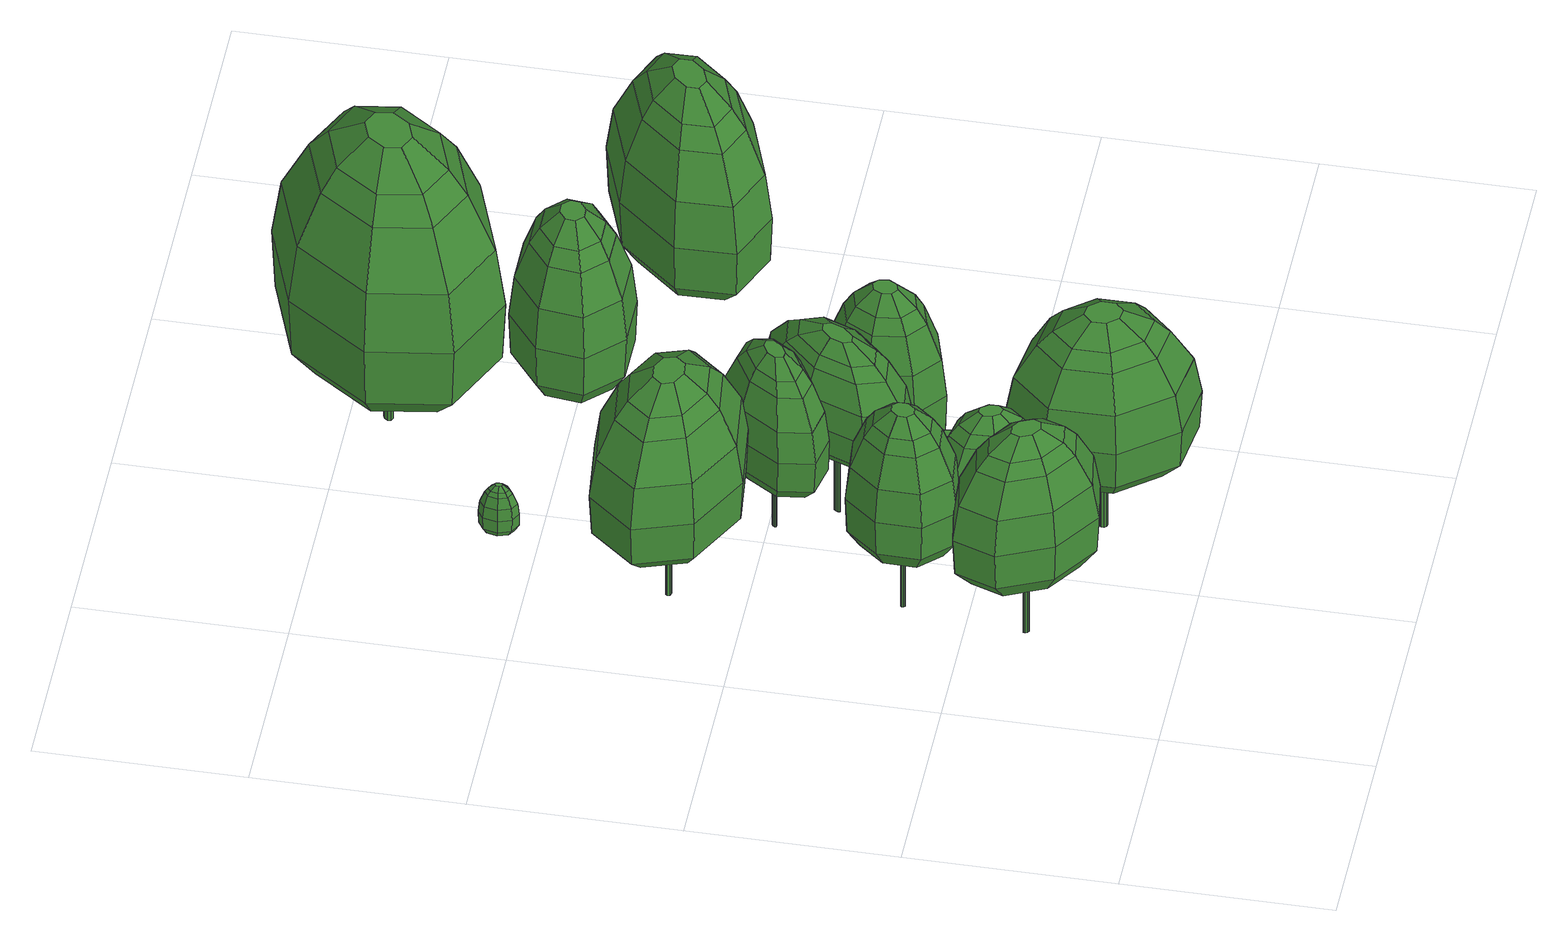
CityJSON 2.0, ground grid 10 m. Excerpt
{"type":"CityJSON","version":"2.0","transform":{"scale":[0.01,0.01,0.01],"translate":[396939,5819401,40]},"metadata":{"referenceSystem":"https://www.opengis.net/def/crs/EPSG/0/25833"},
"CityObjects":{
"tree1":{"type":"SolitaryVegetationObject","attributes":{"h_crown":8.69,"h_trunk":3.57,"X":396945.04,"Y":5819408.2,"Z":41.05,"height":12.26,"crownDiameter":6.5},"geometry":[{"type":"MultiSurface","lod":"2","boundaries":[[[0,1,2,3]],[[4,5,6,7]],[[8,9,10,11]],[[12,13,9,8]],[[14,15,16,17]],[[18,19,20,21]],[[22,23,24,25]],[[21,20,26,27]],[[28,29,18,30]],[[29,31,19,18]],[[3,2,32,5]],[[33,34,35,36]],[[27,26,22,37]],[[38,30,39,40]],[[41,42,1,0]],[[11,10,41,34]],[[43,11,34,33]],[[44,4,7,45]],[[46,47,4,44]],[[48,43,33,49]],[[19,50,48,20]],[[51,52,53,50]],[[54,25,55,15]],[[49,33,36,23]],[[36,35,47,46]],[[25,24,56,55]],[[40,39,57,42]],[[5,32,58,6]],[[13,59,38,9]],[[34,41,0,35]],[[35,0,3,47]],[[55,56,60,61]],[[53,8,11,43]],[[20,48,49,26]],[[47,3,5,4]],[[50,53,43,48]],[[10,40,42,41]],[[39,21,27,57]],[[37,22,25,54]],[[62,54,15,14]],[[56,44,45,60]],[[42,57,63,1]],[[57,27,37,63]],[[45,7,6,58,17,16,61,60],[64,65,66,67,68,69,70,71]],[[26,49,23,22]],[[63,37,54,62]],[[59,28,30,38]],[[1,63,62,2]],[[12,52,51,31,29,28,59,13]],[[9,38,40,10]],[[52,12,8,53]],[[32,14,17,58]],[[15,55,61,16]],[[23,36,46,24]],[[2,62,14,32]],[[31,51,50,19]],[[24,46,44,56]],[[30,18,21,39]],[[72,73,74,75,76,77,78,79]],[[71,72,79,64]],[[70,73,72,71]],[[69,74,73,70]],[[68,75,74,69]],[[67,76,75,68]],[[66,77,76,67]],[[65,78,77,66]],[[64,79,78,65]]]}]},
"tree2":{"type":"SolitaryVegetationObject","attributes":{"h_crown":7.88,"h_trunk":3.95,"X":396945.59,"Y":5819413.98,"Z":41.18,"height":11.83,"crownDiameter":5.28},"geometry":[{"type":"MultiSurface","lod":"2","boundaries":[[[80,81,82,83]],[[84,85,86,87]],[[88,89,90,91]],[[92,93,89,88]],[[94,95,96,97]],[[98,99,100,101]],[[102,103,104,105]],[[101,100,106,107]],[[108,109,98,110]],[[109,111,99,98]],[[83,82,112,85]],[[113,114,115,116]],[[107,106,102,117]],[[118,110,119,120]],[[121,122,81,80]],[[91,90,121,114]],[[123,91,114,113]],[[124,84,87,125]],[[126,127,84,124]],[[128,123,113,129]],[[99,130,128,100]],[[131,132,133,130]],[[134,105,135,95]],[[129,113,116,103]],[[116,115,127,126]],[[105,104,136,135]],[[120,119,137,122]],[[85,112,138,86]],[[93,139,118,89]],[[114,121,80,115]],[[115,80,83,127]],[[135,136,140,141]],[[133,88,91,123]],[[100,128,129,106]],[[127,83,85,84]],[[130,133,123,128]],[[90,120,122,121]],[[119,101,107,137]],[[117,102,105,134]],[[142,134,95,94]],[[136,124,125,140]],[[122,137,143,81]],[[137,107,117,143]],[[125,87,86,138,97,96,141,140],[144,145,146,147,148,149,150,151]],[[106,129,103,102]],[[143,117,134,142]],[[139,108,110,118]],[[81,143,142,82]],[[92,132,131,111,109,108,139,93]],[[89,118,120,90]],[[132,92,88,133]],[[112,94,97,138]],[[95,135,141,96]],[[103,116,126,104]],[[82,142,94,112]],[[111,131,130,99]],[[104,126,124,136]],[[110,98,101,119]],[[152,153,154,155,156,157,158,159]],[[151,152,159,144]],[[150,153,152,151]],[[149,154,153,150]],[[148,155,154,149]],[[147,156,155,148]],[[146,157,156,147]],[[145,158,157,146]],[[144,159,158,145]]]}]},
"tree3":{"type":"SolitaryVegetationObject","attributes":{"h_crown":6.82,"h_trunk":3.47,"X":396948,"Y":5819410.38,"Z":41.15,"height":10.29,"crownDiameter":4.83},"geometry":[{"type":"MultiSurface","lod":"2","boundaries":[[[160,161,162,163]],[[164,165,166,167]],[[168,169,170,171]],[[172,173,169,168]],[[174,175,176,177]],[[178,179,180,181]],[[182,183,184,185]],[[181,180,186,187]],[[188,189,178,190]],[[189,191,179,178]],[[163,162,192,165]],[[193,194,195,196]],[[187,186,182,197]],[[198,190,199,200]],[[201,202,161,160]],[[171,170,201,194]],[[203,171,194,193]],[[204,164,167,205]],[[206,207,164,204]],[[208,203,193,209]],[[179,210,208,180]],[[211,212,213,210]],[[214,185,215,175]],[[209,193,196,183]],[[196,195,207,206]],[[185,184,216,215]],[[200,199,217,202]],[[165,192,218,166]],[[173,219,198,169]],[[194,201,160,195]],[[195,160,163,207]],[[215,216,220,221]],[[213,168,171,203]],[[180,208,209,186]],[[207,163,165,164]],[[210,213,203,208]],[[170,200,202,201]],[[199,181,187,217]],[[197,182,185,214]],[[222,214,175,174]],[[216,204,205,220]],[[202,217,223,161]],[[217,187,197,223]],[[205,167,166,218,177,176,221,220],[224,225,226,227,228,229,230,231]],[[186,209,183,182]],[[223,197,214,222]],[[219,188,190,198]],[[161,223,222,162]],[[172,212,211,191,189,188,219,173]],[[169,198,200,170]],[[212,172,168,213]],[[192,174,177,218]],[[175,215,221,176]],[[183,196,206,184]],[[162,222,174,192]],[[191,211,210,179]],[[184,206,204,216]],[[190,178,181,199]],[[232,233,234,235,236,237,238,239]],[[231,232,239,224]],[[230,233,232,231]],[[229,234,233,230]],[[228,235,234,229]],[[227,236,235,228]],[[226,237,236,227]],[[225,238,237,226]],[[224,239,238,225]]]}]},
"tree4":{"type":"SolitaryVegetationObject","attributes":{"h_crown":9.78,"h_trunk":3.66,"X":396944.22,"Y":5819424.49,"Z":41.46,"height":13.44,"crownDiameter":8.42},"geometry":[{"type":"MultiSurface","lod":"2","boundaries":[[[240,241,242,243]],[[244,245,246,247]],[[248,249,250,251]],[[252,253,249,248]],[[254,255,256,257]],[[258,259,260,261]],[[262,263,264,265]],[[261,260,266,267]],[[268,269,258,270]],[[269,271,259,258]],[[243,242,272,245]],[[273,274,275,276]],[[267,266,262,277]],[[278,270,279,280]],[[281,282,241,240]],[[251,250,281,274]],[[283,251,274,273]],[[284,244,247,285]],[[286,287,244,284]],[[288,283,273,289]],[[259,290,288,260]],[[291,292,293,290]],[[294,265,295,255]],[[289,273,276,263]],[[276,275,287,286]],[[265,264,296,295]],[[280,279,297,282]],[[245,272,298,246]],[[253,299,278,249]],[[274,281,240,275]],[[275,240,243,287]],[[295,296,300,301]],[[293,248,251,283]],[[260,288,289,266]],[[287,243,245,244]],[[290,293,283,288]],[[250,280,282,281]],[[279,261,267,297]],[[277,262,265,294]],[[302,294,255,254]],[[296,284,285,300]],[[282,297,303,241]],[[297,267,277,303]],[[285,247,246,298,257,256,301,300],[304,305,306,307,308,309,310,311]],[[266,289,263,262]],[[303,277,294,302]],[[299,268,270,278]],[[241,303,302,242]],[[252,292,291,271,269,268,299,253]],[[249,278,280,250]],[[292,252,248,293]],[[272,254,257,298]],[[255,295,301,256]],[[263,276,286,264]],[[242,302,254,272]],[[271,291,290,259]],[[264,286,284,296]],[[270,258,261,279]],[[312,313,314,315,316,317,318,319]],[[311,312,319,304]],[[310,313,312,311]],[[309,314,313,310]],[[308,315,314,309]],[[307,316,315,308]],[[306,317,316,307]],[[305,318,317,306]],[[304,319,318,305]]]}]},
"tree5":{"type":"SolitaryVegetationObject","attributes":{"h_crown":2.73,"h_trunk":4.24,"X":396949.77,"Y":5819412.74,"Z":41.17,"height":6.97,"crownDiameter":3.28},"geometry":[{"type":"MultiSurface","lod":"2","boundaries":[[[320,321,322,323]],[[324,320,323,325]],[[326,327,328,329]],[[330,331,332,333]],[[334,335,336,337]],[[338,325,339,340]],[[341,342,321,320]],[[331,334,337,332]],[[343,344,338,345]],[[332,337,341,346]],[[347,348,334,331]],[[323,322,349,350]],[[346,341,320,324]],[[325,323,350,339]],[[345,338,340,351]],[[352,353,354,355]],[[356,347,331,330]],[[357,358,348,347]],[[358,359,360,348]],[[329,328,361,353]],[[344,324,325,338]],[[355,354,362,363]],[[364,365,366,367]],[[359,358,357,368,369,370,371,372]],[[350,349,373,374,375,351,340,339],[376,377,378,379,380,381,382,383]],[[384,385,344,343]],[[353,361,384,354]],[[363,362,386,387]],[[354,384,343,362]],[[362,343,345,386]],[[371,370,326,365]],[[368,357,347,356]],[[333,332,346,385]],[[387,386,375,374]],[[381,388,389,382]],[[382,389,390,383]],[[380,391,388,381]],[[379,392,391,380]],[[390,389,388,391,392,393,394,395]],[[383,390,395,376]],[[378,393,392,379]],[[377,394,393,378]],[[376,395,394,377]],[[348,360,335,334]],[[396,355,363,397]],[[322,398,373,349]],[[386,345,351,375]],[[360,364,367,335]],[[370,369,327,326]],[[359,372,364,360]],[[399,352,355,396]],[[385,346,324,344]],[[397,363,387,398]],[[335,367,399,336]],[[365,326,329,366]],[[369,368,356,327]],[[327,356,330,328]],[[361,333,385,384]],[[328,330,333,361]],[[337,336,342,341]],[[366,329,353,352]],[[372,371,365,364]],[[321,397,398,322]],[[342,396,397,321]],[[336,399,396,342]],[[398,387,374,373]],[[367,366,352,399]]]}]},
"tree6":{"type":"SolitaryVegetationObject","attributes":{"h_crown":8.77,"h_trunk":4.07,"X":396953,"Y":5819406.11,"Z":40.86,"height":12.84,"crownDiameter":8.17},"geometry":[{"type":"MultiSurface","lod":"2","boundaries":[[[400,401,402,403]],[[404,405,406,407]],[[408,409,410,411]],[[412,413,409,408]],[[414,415,416,417]],[[418,419,420,421]],[[422,423,424,425]],[[421,420,426,427]],[[428,429,418,430]],[[429,431,419,418]],[[403,402,432,405]],[[433,434,435,436]],[[427,426,422,437]],[[438,430,439,440]],[[441,442,401,400]],[[411,410,441,434]],[[443,411,434,433]],[[444,404,407,445]],[[446,447,404,444]],[[448,443,433,449]],[[419,450,448,420]],[[451,452,453,450]],[[454,425,455,415]],[[449,433,436,423]],[[436,435,447,446]],[[425,424,456,455]],[[440,439,457,442]],[[405,432,458,406]],[[413,459,438,409]],[[434,441,400,435]],[[435,400,403,447]],[[455,456,460,461]],[[453,408,411,443]],[[420,448,449,426]],[[447,403,405,404]],[[450,453,443,448]],[[410,440,442,441]],[[439,421,427,457]],[[437,422,425,454]],[[462,454,415,414]],[[456,444,445,460]],[[442,457,463,401]],[[457,427,437,463]],[[445,407,406,458,417,416,461,460],[464,465,466,467,468,469,470,471]],[[426,449,423,422]],[[463,437,454,462]],[[459,428,430,438]],[[401,463,462,402]],[[412,452,451,431,429,428,459,413]],[[409,438,440,410]],[[452,412,408,453]],[[432,414,417,458]],[[415,455,461,416]],[[423,436,446,424]],[[402,462,414,432]],[[431,451,450,419]],[[424,446,444,456]],[[430,418,421,439]],[[472,473,474,475,476,477,478,479]],[[471,472,479,464]],[[470,473,472,471]],[[469,474,473,470]],[[468,475,474,469]],[[467,476,475,468]],[[466,477,476,467]],[[465,478,477,466]],[[464,479,478,465]]]}]},
"tree7":{"type":"SolitaryVegetationObject","attributes":{"h_crown":7.12,"h_trunk":3.51,"X":396949.52,"Y":5819420.6,"Z":41.56,"height":10.63,"crownDiameter":5.36},"geometry":[{"type":"MultiSurface","lod":"2","boundaries":[[[480,481,482,483]],[[484,485,486,487]],[[488,489,490,491]],[[492,493,489,488]],[[494,495,496,497]],[[498,499,500,501]],[[502,503,504,505]],[[501,500,506,507]],[[508,509,498,510]],[[509,511,499,498]],[[483,482,512,485]],[[513,514,515,516]],[[507,506,502,517]],[[518,510,519,520]],[[521,522,481,480]],[[491,490,521,514]],[[523,491,514,513]],[[524,484,487,525]],[[526,527,484,524]],[[528,523,513,529]],[[499,530,528,500]],[[531,532,533,530]],[[534,505,535,495]],[[529,513,516,503]],[[516,515,527,526]],[[505,504,536,535]],[[520,519,537,522]],[[485,512,538,486]],[[493,539,518,489]],[[514,521,480,515]],[[515,480,483,527]],[[535,536,540,541]],[[533,488,491,523]],[[500,528,529,506]],[[527,483,485,484]],[[530,533,523,528]],[[490,520,522,521]],[[519,501,507,537]],[[517,502,505,534]],[[542,534,495,494]],[[536,524,525,540]],[[522,537,543,481]],[[537,507,517,543]],[[525,487,486,538,497,496,541,540],[544,545,546,547,548,549,550,551]],[[506,529,503,502]],[[543,517,534,542]],[[539,508,510,518]],[[481,543,542,482]],[[492,532,531,511,509,508,539,493]],[[489,518,520,490]],[[532,492,488,533]],[[512,494,497,538]],[[495,535,541,496]],[[503,516,526,504]],[[482,542,494,512]],[[511,531,530,499]],[[504,526,524,536]],[[510,498,501,519]],[[552,553,554,555,556,557,558,559]],[[551,552,559,544]],[[550,553,552,551]],[[549,554,553,550]],[[548,555,554,549]],[[547,556,555,548]],[[546,557,556,547]],[[545,558,557,546]],[[544,559,558,545]]]}]},
"tree8":{"type":"SolitaryVegetationObject","attributes":{"h_crown":2.8,"h_trunk":0.04,"X":396946.39,"Y":5819432.71,"Z":41.95,"height":2.84,"crownDiameter":1.57},"geometry":[{"type":"MultiSurface","lod":"2","boundaries":[[[560,561,562,563]],[[564,565,566,567]],[[568,569,565,564]],[[570,571,561,560]],[[563,562,569,568]],[[572,573,574,575]],[[576,577,578,579]],[[579,578,580,581]],[[581,580,573,572]],[[582,583,584,585]],[[571,586,587,561]],[[562,582,585,569]],[[566,588,589,590]],[[586,591,592,587]],[[569,585,593,565]],[[590,589,594,595]],[[565,593,588,566]],[[596,590,595,597]],[[567,566,590,596]],[[561,587,582,562]],[[587,592,583,582]],[[598,597,595,594,599,600,601,602]],[[574,603,604,605]],[[606,568,564,607]],[[607,564,567,608]],[[608,567,596,609]],[[610,563,568,606]],[[611,610,606,612]],[[603,607,608,604]],[[613,614,610,611]],[[614,560,563,610]],[[612,606,607,603]],[[609,596,597,598]],[[615,616,602,601]],[[604,608,609,616]],[[605,604,616,615]],[[617,618,614,613]],[[616,609,598,602]],[[618,570,560,614]],[[575,574,605,619]],[[580,611,612,573]],[[577,617,613,578]],[[573,612,603,574]],[[619,605,615,620]],[[620,615,601,600]],[[578,613,611,580]],[[621,575,619,622]],[[584,572,575,621]],[[622,619,620,623]],[[583,581,572,584]],[[593,621,622,588]],[[591,576,579,592]],[[585,584,621,593]],[[589,623,599,594]],[[592,579,581,583]],[[623,620,600,599]],[[588,622,623,589]],[[570,618,617,577,576,591,586,571]]]}]},
"tree9":{"type":"SolitaryVegetationObject","attributes":{"h_crown":6.1,"h_trunk":4.59,"X":396951.33,"Y":5819418.05,"Z":41.32,"height":10.69,"crownDiameter":6.74},"geometry":[{"type":"MultiSurface","lod":"2","boundaries":[[[624,625,626,627]],[[625,628,629,626]],[[630,631,632,633]],[[634,635,630,636]],[[637,638,628,625]],[[639,640,641,642]],[[643,642,634,644]],[[640,645,646,641]],[[647,648,640,639]],[[649,637,625,624]],[[638,633,650,628]],[[651,643,644,652]],[[653,654,655,656]],[[632,657,653,658]],[[659,660,661,662]],[[660,663,664,661]],[[662,661,665,666]],[[667,668,663,660]],[[669,670,671,672]],[[635,673,631,630]],[[673,662,666,631]],[[674,675,667,676]],[[631,666,657,632]],[[657,677,654,653]],[[636,630,633,638]],[[628,650,678,629]],[[668,672,651,663]],[[679,669,672,668]],[[666,665,677,657]],[[658,653,656,680]],[[646,659,662,673]],[[681,624,627,682]],[[672,671,643,651]],[[683,674,676,645]],[[684,636,638,637]],[[645,676,659,646]],[[652,644,684,685]],[[664,652,685,686]],[[665,686,687,677]],[[677,687,681,654]],[[654,681,682,655]],[[685,684,637,649]],[[661,664,686,665]],[[670,647,639,671]],[[648,683,645,640]],[[675,679,668,667]],[[687,649,624,681]],[[678,680,656,655,682,627,626,629],[688,689,690,691,692,693,694,695]],[[676,667,660,659]],[[683,648,647,670,669,679,675,674]],[[686,685,649,687]],[[644,634,636,684]],[[695,696,697,688]],[[694,698,696,695]],[[691,699,700,692]],[[690,701,699,691]],[[696,698,702,700,699,701,703,697]],[[688,697,703,689]],[[693,702,698,694]],[[689,703,701,690]],[[692,700,702,693]],[[663,651,652,664]],[[641,646,673,635]],[[633,632,658,650]],[[671,639,642,643]],[[642,641,635,634]],[[650,658,680,678]]]}]},
"tree10":{"type":"SolitaryVegetationObject","attributes":{"h_crown":9.65,"h_trunk":0.8,"X":396955.29,"Y":5819416.57,"Z":41.13,"height":10.45,"crownDiameter":5.35},"geometry":[{"type":"MultiSurface","lod":"2","boundaries":[[[704,705,706,707,708,709,710,711]],[[712,709,708,713]],[[714,710,709,712]],[[715,711,710,714]],[[713,708,707,716]],[[717,706,705,718]],[[719,704,711,715]],[[718,705,704,719]],[[716,707,706,717]],[[720,721,722,723]],[[724,725,726,727]],[[728,724,727,729]],[[723,722,730,731]],[[732,733,724,728]],[[727,726,734,735]],[[729,727,735,736]],[[737,738,739,740]],[[741,737,740,721]],[[736,735,737,741]],[[742,743,744,745]],[[740,739,743,742]],[[721,740,742,722]],[[746,728,729,747]],[[748,720,723,749]],[[747,729,736,750]],[[722,742,745,730]],[[750,736,741,751]],[[752,753,754,755]],[[754,751,720,748]],[[756,732,728,746]],[[755,754,748,757]],[[757,748,749,758]],[[733,759,725,724]],[[749,723,731,760]],[[761,762,763,764]],[[765,757,758,766]],[[767,755,757,765]],[[766,758,768,769]],[[764,763,753,752]],[[759,733,732,756,770,771,772,773]],[[774,752,755,767]],[[758,749,760,768]],[[771,770,762,761]],[[734,775,776,738]],[[753,750,751,754]],[[770,756,746,762]],[[762,746,747,763]],[[726,777,775,734]],[[725,778,777,726]],[[763,747,750,753]],[[759,773,778,725]],[[738,776,779,739]],[[780,764,752,774]],[[781,761,764,780]],[[776,767,765,779]],[[751,741,721,720]],[[779,765,766,782]],[[775,774,767,776]],[[735,734,738,737]],[[743,782,783,744]],[[782,766,769,783]],[[739,779,782,743]],[[777,780,774,775]],[[773,772,781,778]],[[745,744,783,769,768,760,731,730],[715,714,712,713,716,717,718,719]],[[772,771,761,781]],[[778,781,780,777]]]}]},
"tree11":{"type":"SolitaryVegetationObject","attributes":{"h_crown":14.19,"h_trunk":3.13,"X":396951.88,"Y":5819438.79,"Z":43.12,"height":17.32,"crownDiameter":11.63},"geometry":[{"type":"MultiSurface","lod":"2","boundaries":[[[784,785,786,787]],[[788,789,790,791]],[[792,793,794,795]],[[796,797,798,799]],[[800,801,797,796]],[[802,803,801,800]],[[804,805,806,807]],[[808,809,810,811]],[[794,812,813,814]],[[806,815,816,817]],[[814,813,805,804]],[[818,795,819,820]],[[787,786,821,789]],[[798,822,785,784]],[[793,823,812,794]],[[824,799,825,826]],[[825,784,787,827]],[[820,819,828,822]],[[799,798,784,825]],[[803,829,818,801]],[[789,821,830,790]],[[827,787,789,788]],[[797,820,822,798]],[[831,800,796,832]],[[817,816,833,834]],[[835,824,826,815]],[[834,833,836,837]],[[826,825,827,838]],[[813,839,835,805]],[[840,831,832,839]],[[832,796,799,824]],[[839,832,824,835]],[[841,788,791,842]],[[838,827,788,841]],[[812,840,839,813]],[[843,844,831,840]],[[845,817,834,809]],[[816,838,841,833]],[[815,826,838,816]],[[833,841,842,836]],[[795,794,814,819]],[[819,814,804,828]],[[809,834,837,810]],[[822,828,846,785]],[[844,802,800,831]],[[807,806,817,845]],[[846,807,845,847]],[[805,835,815,806]],[[786,847,808,821]],[[847,845,809,808]],[[785,846,847,786]],[[821,808,811,830]],[[823,843,840,812]],[[828,804,807,846]],[[802,844,843,823,793,792,829,803]],[[801,818,820,797]],[[842,791,790,830,811,810,837,836],[848,849,850,851,852,853,854,855]],[[829,792,795,818]],[[850,856,857,851]],[[849,858,856,850]],[[852,859,860,853]],[[848,861,858,849]],[[854,862,863,855]],[[863,862,860,859,857,856,858,861]],[[855,863,861,848]],[[853,860,862,854]],[[851,857,859,852]]]}]},
"tree12":{"type":"SolitaryVegetationObject","attributes":{"h_crown":10.5,"h_trunk":0.41,"X":396956.63,"Y":5819431.19,"Z":41.76,"height":10.91,"crownDiameter":6.45},"geometry":[{"type":"MultiSurface","lod":"2","boundaries":[[[864,865,866,867,868,869,870,871]],[[872,869,868,873]],[[874,870,869,872]],[[875,871,870,874]],[[873,868,867,876]],[[877,866,865,878]],[[879,864,871,875]],[[878,865,864,879]],[[876,867,866,877]],[[880,881,882,883]],[[884,885,886,887]],[[888,884,887,889]],[[883,882,890,891]],[[892,893,884,888]],[[887,886,894,895]],[[889,887,895,896]],[[897,898,899,900]],[[901,897,900,881]],[[896,895,897,901]],[[902,903,904,905]],[[900,899,903,902]],[[881,900,902,882]],[[906,888,889,907]],[[908,880,883,909]],[[907,889,896,910]],[[882,902,905,890]],[[910,896,901,911]],[[912,913,914,915]],[[914,911,880,908]],[[916,892,888,906]],[[915,914,908,917]],[[917,908,909,918]],[[893,919,885,884]],[[909,883,891,920]],[[921,922,923,924]],[[925,917,918,926]],[[927,915,917,925]],[[926,918,928,929]],[[924,923,913,912]],[[919,893,892,916,930,931,932,933]],[[934,912,915,927]],[[918,909,920,928]],[[931,930,922,921]],[[894,935,936,898]],[[913,910,911,914]],[[930,916,906,922]],[[922,906,907,923]],[[886,937,935,894]],[[885,938,937,886]],[[923,907,910,913]],[[919,933,938,885]],[[898,936,939,899]],[[940,924,912,934]],[[941,921,924,940]],[[936,927,925,939]],[[911,901,881,880]],[[939,925,926,942]],[[935,934,927,936]],[[895,894,898,897]],[[903,942,943,904]],[[942,926,929,943]],[[899,939,942,903]],[[937,940,934,935]],[[933,932,941,938]],[[905,904,943,929,928,920,891,890],[875,874,872,873,876,877,878,879]],[[932,931,921,941]],[[938,941,940,937]]]}]},
"tree13":{"type":"SolitaryVegetationObject","attributes":{"h_crown":10.92,"h_trunk":1.28,"X":396965.56,"Y":5819427.48,"Z":41.56,"height":12.2,"crownDiameter":8.78},"geometry":[{"type":"MultiSurface","lod":"2","boundaries":[[[944,945,946,947,948,949,950,951]],[[952,949,948,953]],[[954,950,949,952]],[[955,951,950,954]],[[953,948,947,956]],[[957,946,945,958]],[[959,944,951,955]],[[958,945,944,959]],[[956,947,946,957]],[[960,961,962,963]],[[964,965,966,967]],[[968,964,967,969]],[[963,962,970,971]],[[972,973,964,968]],[[967,966,974,975]],[[969,967,975,976]],[[977,978,979,980]],[[981,977,980,961]],[[976,975,977,981]],[[982,983,984,985]],[[980,979,983,982]],[[961,980,982,962]],[[986,968,969,987]],[[988,960,963,989]],[[987,969,976,990]],[[962,982,985,970]],[[990,976,981,991]],[[992,993,994,995]],[[994,991,960,988]],[[996,972,968,986]],[[995,994,988,997]],[[997,988,989,998]],[[973,999,965,964]],[[989,963,971,1000]],[[1001,1002,1003,1004]],[[1005,997,998,1006]],[[1007,995,997,1005]],[[1006,998,1008,1009]],[[1004,1003,993,992]],[[999,973,972,996,1010,1011,1012,1013]],[[1014,992,995,1007]],[[998,989,1000,1008]],[[1011,1010,1002,1001]],[[974,1015,1016,978]],[[993,990,991,994]],[[1010,996,986,1002]],[[1002,986,987,1003]],[[966,1017,1015,974]],[[965,1018,1017,966]],[[1003,987,990,993]],[[999,1013,1018,965]],[[978,1016,1019,979]],[[1020,1004,992,1014]],[[1021,1001,1004,1020]],[[1016,1007,1005,1019]],[[991,981,961,960]],[[1019,1005,1006,1022]],[[1015,1014,1007,1016]],[[975,974,978,977]],[[983,1022,1023,984]],[[1022,1006,1009,1023]],[[979,1019,1022,983]],[[1017,1020,1014,1015]],[[1013,1012,1021,1018]],[[985,984,1023,1009,1008,1000,971,970],[955,954,952,953,956,957,958,959]],[[1012,1011,1001,1021]],[[1018,1021,1020,1017]]]}]}
},
"vertices":[
[285,806,817],[357,1013,817],[365,1005,615],[295,803,615],[453,593,514],[368,783,514],[530,740,473],[557,680,473],[498,631,1254],[439,764,1254],[387,778,1182],[465,603,1182],[562,685,1331],[539,738,1331],[582,963,514],[755,847,514],[651,760,473],[597,796,473],[710,809,1254],[769,676,1254],[821,662,1182],[743,837,1182],[923,634,817],[851,427,817],[843,435,615],[913,637,615],[896,641,1010],[791,877,1010],[598,787,1331],[646,755,1331],[589,890,1254],[669,702,1331],[422,937,514],[631,419,1010],[417,563,1010],[400,548,817],[634,391,817],[808,892,817],[476,872,1254],[584,944,1182],[436,920,1182],[312,799,1010],[378,989,1010],[624,496,1182],[626,477,514],[611,644,473],[633,401,615],[406,553,615],[772,520,1182],[830,451,1010],[732,568,1254],[654,660,1331],[610,653,1331],[619,550,1254],[802,887,615],[840,657,514],[786,503,514],[577,1021,1010],[547,788,473],[554,780,1331],[661,652,473],[678,700,473],[575,1039,615],[574,1049,817],[603,733,473],[594,732,473],[591,723,473],[596,713,473],[605,707,473],[614,708,473],[617,717,473],[612,727,473],[612,727,105],[617,717,105],[614,708,105],[605,707,105],[596,713,105],[591,723,105],[594,732,105],[603,733,105],
[566,1546,805],[757,1565,805],[754,1557,610],[569,1539,610],[490,1360,512],[591,1481,512],[638,1355,473],[606,1317,473],[541,1341,1227],[611,1427,1227],[596,1467,1157],[503,1355,1157],[612,1315,1301],[640,1349,1301],[830,1394,512],[828,1236,512],[712,1279,473],[712,1328,473],[777,1255,1227],[707,1169,1227],[722,1129,1157],[815,1241,1157],[752,1050,805],[561,1031,805],[564,1039,610],[749,1057,610],[744,1071,991],[869,1221,991],[706,1325,1301],[706,1281,1301],[779,1365,1227],[678,1247,1301],[731,1496,512],[447,1179,991],[449,1375,991],[430,1382,805],[428,1168,805],[888,1214,805],[710,1436,1227],[816,1386,1157],[726,1480,1157],[574,1525,991],[749,1543,991],[502,1210,1157],[488,1202,512],[606,1268,473],[435,1172,610],[437,1379,610],[592,1116,1157],[569,1053,991],[608,1160,1227],[639,1243,1301],[612,1271,1301],[539,1231,1227],[881,1217,610],[727,1115,512],[587,1100,512],[871,1417,991],[682,1360,473],[679,1353,1301],[636,1236,473],[680,1241,473],[883,1424,610],[890,1428,805],[668,1303,473],[663,1309,473],[655,1308,473],[650,1301,473],[650,1293,473],[655,1287,473],[663,1288,473],[668,1295,473],[668,1295,118],[663,1288,118],[655,1287,118],[650,1293,118],[650,1301,118],[655,1308,118],[663,1309,118],[668,1303,118],
[700,1080,712],[806,1205,712],[809,1197,543],[706,1076,543],[761,889,458],[752,1043,458],[854,971,424],[856,923,424],[802,904,1079],[796,1011,1079],[764,1035,1019],[771,893,1019],[861,924,1144],[859,967,1144],[949,1112,458],[1039,987,458],[944,953,424],[915,993,424],[998,972,1079],[1004,865,1079],[1036,841,1019],[1029,983,1019],[1100,796,712],[994,671,712],[991,679,543],[1094,800,543],[1083,808,875],[1073,999,875],[914,986,1144],[939,952,1144],[935,1060,1079],[941,909,1144],[830,1135,458],[839,722,875],[727,877,875],[711,871,712],[833,702,712],[1089,1005,712],[851,1076,1079],[946,1099,1019],[836,1120,1019],[717,1068,875],[814,1183,875],[854,777,1019],[851,764,458],[885,883,424],[835,709,543],[717,873,543],[964,756,1019],[986,693,875],[949,800,1079],[919,883,1144],[886,890,1144],[865,816,1079],[1083,1003,543],[1048,833,458],[970,741,458],[961,1154,875],[878,1000,424],[881,993,1144],[922,876,424],[946,905,424],[965,1167,543],[967,1174,712],[903,947,424],[896,949,424],[892,944,424],[892,935,424],[897,929,424],[904,927,424],[908,932,424],[908,941,424],[908,941,115],[908,932,115],[904,927,115],[897,929,115],[892,935,115],[892,944,115],[896,949,115],[903,947,115],
[140,2161,926],[47,2436,926],[61,2434,705],[151,2166,705],[474,2088,594],[240,2210,594],[434,2305,549],[507,2267,549],[488,2166,1406],[324,2251,1406],[262,2221,1327],[478,2108,1327],[509,2277,1490],[444,2310,1490],[308,2579,594],[570,2610,594],[537,2431,549],[455,2421,549],[556,2532,1406],[720,2447,1406],[782,2477,1327],[566,2590,1327],[904,2537,926],[997,2262,926],[983,2264,705],[893,2532,705],[872,2522,1138],[582,2673,1138],[463,2413,1490],[535,2421,1490],[372,2511,1406],[600,2388,1490],[171,2413,594],[788,2063,1138],[462,2025,1138],[457,1995,926],[812,2037,926],[587,2703,926],[276,2394,1406],[324,2562,1327],[198,2408,1327],[172,2176,1138],[87,2429,1138],[720,2136,1327],[736,2119,594],[589,2277,549],[804,2046,705],[459,2006,705],[846,2290,1327],[957,2269,1138],[768,2304,1406],[619,2331,1490],[581,2285,1490],[672,2187,1406],[585,2692,705],[804,2488,594],[873,2285,594],[256,2635,1138],[412,2369,549],[425,2367,1490],[632,2329,549],[610,2393,549],[240,2652,705],[232,2661,926],[510,2361,549],[503,2352,549],[507,2341,549],[519,2335,549],[534,2337,549],[541,2346,549],[537,2357,549],[525,2363,549],[525,2363,146],[537,2357,146],[541,2346,146],[534,2337,146],[519,2335,146],[507,2341,146],[503,2352,146],[510,2361,146],
[1082,1004,581],[987,1130,581],[1009,1140,549],[1081,1045,549],[1174,978,581],[1151,1025,549],[1074,1265,789],[1125,1198,789],[1140,1205,766],[1073,1293,766],[1170,1099,766],[1145,1036,766],[1168,989,710],[1201,1073,710],[1081,1055,766],[1014,1143,766],[992,1132,710],[1082,1014,710],[1177,1092,549],[1100,1127,535],[1108,1148,535],[1082,999,647],[985,1128,647],[1167,1218,581],[1209,1067,581],[1145,1208,549],[1177,972,647],[1129,1069,789],[1080,1083,789],[1056,1163,535],[1078,1133,535],[1098,1185,535],[986,1359,710],[1072,1334,710],[1072,1349,647],[977,1376,647],[1147,1117,789],[1097,1133,814],[1078,1138,814],[1058,1165,814],[1029,1150,789],[1162,1216,710],[1072,1344,581],[980,1370,581],[1007,1231,789],[1025,1279,789],[1009,1312,766],[984,1249,766],[1105,1151,814],[1096,1183,814],[1076,1210,814],[1057,1215,814],[1049,1197,814],[1046,1200,535],[1054,1221,535],[1076,1215,535],[1077,1181,535],[1073,1182,535],[1072,1178,535],[1073,1172,535],[1077,1167,535],[1081,1166,535],[1082,1170,535],[1081,1176,535],[1169,1220,647],[1213,1064,647],[1073,1303,549],[1003,1323,549],[1081,1166,117],[1082,1170,117],[1081,1176,117],[1077,1167,117],[1073,1172,117],[1072,1178,117],[1073,1182,117],[1077,1181,117],[941,1284,647],[945,1281,581],[977,1256,549],[953,1275,710],
[1050,726,831],[1250,936,831],[1254,924,620],[1060,719,620],[1145,421,514],[1141,670,514],[1319,561,471],[1320,483,471],[1221,448,1289],[1219,622,1289],[1161,657,1214],[1165,428,1214],[1329,486,1370],[1328,555,1370],[1502,797,514],[1655,601,514],[1480,539,471],[1432,601,471],[1579,574,1289],[1581,400,1289],[1639,365,1214],[1635,594,1214],[1750,296,831],[1550,86,831],[1546,98,620],[1740,303,620],[1721,314,1034],[1716,623,1034],[1428,590,1370],[1471,536,1370],[1471,711,1289],[1472,467,1370],[1289,825,514],[1274,156,1034],[1084,399,1034],[1055,389,831],[1262,124,831],[1745,633,831],[1322,731,1289],[1494,775,1214],[1298,801,1214],[1079,708,1034],[1262,901,1034],[1306,247,1214],[1298,225,514],[1368,421,471],[1266,135,620],[1065,393,620],[1502,221,1214],[1538,121,1034],[1478,291,1289],[1431,424,1370],[1372,432,1370],[1329,311,1289],[1735,629,620],[1659,352,514],[1511,197,514],[1526,866,1034],[1365,609,471],[1369,598,1370],[1435,413,471],[1481,461,471],[1534,887,620],[1538,898,831],[1406,526,471],[1394,528,471],[1386,520,471],[1386,506,471],[1394,496,471],[1406,494,471],[1414,502,471],[1414,516,471],[1414,516,86],[1414,502,86],[1406,494,86],[1394,496,86],[1386,506,86],[1386,520,86],[1394,528,86],[1406,526,86],
[1129,2226,773],[1297,2193,773],[1290,2186,598],[1126,2219,598],[951,2066,510],[1109,2157,510],[1070,2022,475],[1020,1993,475],[981,2035,1152],[1092,2098,1152],[1104,2142,1090],[959,2058,1090],[1024,1989,1219],[1068,2014,1219],[1252,2007,510],[1153,1854,510],[1084,1927,475],[1115,1975,475],[1123,1885,1152],[1012,1822,1152],[1000,1778,1090],[1145,1862,1090],[975,1694,773],[807,1727,773],[814,1734,598],[978,1701,598],[982,1716,941],[1177,1828,941],[1107,1973,1219],[1080,1931,1219],[1192,1993,1152],[1036,1906,1219],[1233,2132,510],[805,1902,941],[927,2092,941],[915,2104,773],[782,1897,773],[1189,1816,773],[1179,2081,1152],[1236,2003,1090],[1219,2119,1090],[1122,2204,941],[1277,2173,941],[868,1917,1090],[852,1913,510],[989,1945,475],[790,1899,598],[919,2100,598],[885,1801,1090],[827,1747,941],[925,1839,1152],[1002,1912,1219],[997,1947,1219],[912,1927,1152],[1185,1820,598],[995,1763,510],[871,1788,510],[1299,2018,941],[1109,2014,475],[1102,2008,1219],[995,1906,475],[1034,1898,475],[1314,2021,598],[1322,2023,773],[1063,1963,475],[1062,1969,475],[1055,1971,475],[1047,1966,475],[1041,1957,475],[1042,1951,475],[1049,1949,475],[1057,1954,475],[1057,1954,156],[1049,1949,156],[1042,1951,156],[1041,1957,156],[1047,1966,156],[1055,1971,156],[1062,1969,156],[1063,1963,156],
[707,3169,453],[714,3204,453],[707,3215,430],[696,3169,430],[677,3168,309],[692,3236,309],[693,3234,242],[678,3168,242],[682,3168,373],[696,3230,373],[726,3170,479],[729,3184,479],[796,3174,373],[782,3112,373],[786,3106,309],[801,3174,309],[752,3172,479],[749,3158,479],[764,3138,453],[771,3173,453],[771,3127,430],[782,3173,430],[736,3235,430],[767,3218,430],[776,3234,373],[735,3258,373],[738,3190,479],[737,3220,453],[734,3263,242],[736,3241,209],[704,3219,209],[747,3185,479],[760,3207,453],[734,3265,309],[738,3193,195],[728,3186,195],[693,3169,209],[725,3170,195],[730,3155,195],[748,3187,195],[753,3172,195],[750,3156,195],[740,3149,195],[744,3077,309],[744,3079,242],[785,3108,242],[702,3108,373],[698,3102,309],[699,3104,242],[709,3120,209],[711,3124,430],[742,3107,430],[743,3084,373],[741,3122,453],[718,3135,453],[774,3123,209],[742,3101,209],[740,3152,479],[731,3157,479],[800,3174,242],[785,3173,209],[780,3240,309],[779,3238,242],[769,3222,209],
[1374,1615,590],[1206,1444,590],[1225,1623,560],[1277,1677,560],[1054,1427,590],[1177,1618,560],[927,1526,816],[1042,1827,816],[1048,1824,666],[936,1531,666],[1012,1360,961],[953,1541,961],[991,1329,816],[1198,1363,666],[999,1340,666],[1108,1510,1143],[1075,1612,1143],[1025,1583,1090],[1068,1449,1090],[1208,1465,1090],[1200,1382,961],[1134,1768,1143],[1103,1788,1090],[1184,1628,1201],[1171,1668,1201],[1418,1586,666],[1007,1572,590],[1363,1622,1090],[1408,1593,961],[1260,1966,590],[1412,1983,590],[1289,1792,560],[1241,1787,560],[1268,2047,666],[1092,1795,590],[1258,1945,1090],[1398,1961,1090],[1454,2050,961],[1266,2028,961],[1441,1827,1090],[1513,1869,961],[1475,2081,816],[1269,2058,816],[1358,1900,1143],[1391,1798,1143],[1272,1680,1201],[1226,1633,1201],[1214,1522,1143],[1332,1642,1143],[1058,1817,961],[1240,1777,1201],[1282,1782,1201],[1252,1888,1143],[1467,2070,666],[1162,1663,560],[1295,1742,1201],[1189,1733,560],[1459,1838,590],[1304,1747,560],[1194,1730,1201],[1197,1352,816],[1424,1583,816],[1539,1884,816],[1530,1879,666],[1245,1712,560],[1243,1720,560],[1234,1719,560],[1225,1710,560],[1221,1698,560],[1223,1690,560],[1232,1691,560],[1241,1700,560],[1241,1700,132],[1245,1712,132],[1232,1691,132],[1225,1710,132],[1221,1698,132],[1234,1719,132],[1223,1690,132],[1243,1720,132],
[1638,1555,113],[1634,1547,113],[1627,1545,113],[1621,1550,113],[1620,1559,113],[1624,1567,113],[1631,1569,113],[1637,1564,113],[1624,1567,218],[1620,1559,218],[1631,1569,218],[1637,1564,218],[1621,1550,218],[1627,1545,218],[1634,1547,218],[1638,1555,218],[1751,1326,373],[1574,1273,373],[1587,1341,262],[1722,1381,262],[1523,1467,1074],[1508,1580,1074],[1470,1588,995],[1489,1438,995],[1600,1406,1074],[1591,1358,995],[1616,1489,218],[1658,1502,218],[1617,1497,1158],[1587,1521,1158],[1415,1598,806],[1441,1397,806],[1577,1289,806],[1424,1382,594],[1395,1602,594],[1402,1601,373],[1430,1387,373],[1573,1265,594],[1477,1428,262],[1456,1590,262],[1575,1567,218],[1581,1517,218],[1694,1433,1074],[1714,1394,995],[1856,1513,373],[1802,1524,262],[1744,1338,806],[1754,1319,594],[1817,1717,806],[1843,1516,806],[1863,1512,594],[1834,1732,594],[1655,1508,1158],[1828,1727,373],[1781,1686,262],[1581,1566,1158],[1683,1547,218],[1735,1647,1074],[1750,1534,1074],[1788,1526,995],[1769,1676,995],[1684,1841,373],[1671,1773,262],[1685,1849,594],[1677,1597,218],[1642,1625,218],[1677,1548,1158],[1671,1593,1158],[1641,1617,1158],[1603,1606,1158],[1681,1825,806],[1514,1776,806],[1504,1795,594],[1544,1720,995],[1564,1681,1074],[1507,1788,373],[1667,1756,995],[1658,1708,1074],[1536,1733,262],[1600,1612,218],
[1442,4345,1213],[1811,4177,1213],[1796,4165,888],[1437,4328,888],[1062,4076,725],[1402,4197,725],[1324,3910,658],[1217,3872,658],[1408,3778,2044],[1351,3697,2044],[1447,3570,1920],[1592,3777,1920],[1079,4053,1804],[1393,4165,1804],[1429,4298,1526],[1008,4148,1526],[1129,3988,1920],[1368,4072,1920],[1225,3861,2044],[1319,3895,2044],[1568,3410,1526],[1147,3260,1526],[1134,3213,1213],[1594,3377,1213],[1722,3777,725],[1514,3482,725],[1359,3686,658],[1424,3778,658],[1208,3486,1920],[1183,3393,1804],[1497,3505,1804],[765,3381,1213],[780,3393,888],[1139,3230,888],[1559,3985,1920],[1688,3777,1804],[1645,4050,1804],[1675,4073,725],[1768,4144,1526],[1257,3663,2044],[751,3782,1526],[982,4181,1213],[702,3782,1213],[991,4170,888],[1825,3776,1526],[1395,3860,2044],[1409,3871,658],[984,3781,1920],[888,3781,1804],[901,3485,725],[1174,3361,725],[808,3414,1526],[1167,3687,658],[1252,3648,658],[719,3782,888],[931,3508,1804],[1017,3573,1920],[854,3781,725],[1152,3780,658],[1181,3698,2044],[1168,3780,2044],[1585,3388,888],[1874,3776,1213],[1857,3776,888],[1311,3779,658],[1309,3795,658],[1294,3802,658],[1276,3795,658],[1265,3779,658],[1267,3763,658],[1282,3756,658],[1300,3763,658],[1294,3802,312],[1276,3795,312],[1309,3795,312],[1265,3779,312],[1267,3763,312],[1311,3779,312],[1282,3756,312],[1300,3763,312],
[1767,3008,176],[1756,3008,176],[1750,3014,176],[1751,3024,176],[1759,3030,176],[1770,3030,176],[1776,3024,176],[1775,3014,176],[1770,3030,285],[1759,3030,285],[1776,3024,285],[1775,3014,285],[1751,3024,285],[1750,3014,285],[1756,3008,285],[1767,3008,285],[1600,2750,448],[1441,2909,448],[1518,2935,332],[1639,2814,332],[1606,3079,1179],[1714,3163,1179],[1698,3209,1097],[1557,3098,1097],[1591,2960,1179],[1537,2941,1097],[1686,2993,285],[1724,2955,285],[1695,2996,1267],[1701,3043,1267],[1676,3274,900],[1486,3126,900],[1459,2915,900],[1461,3135,678],[1668,3297,678],[1671,3289,448],[1470,3132,448],[1431,2905,678],[1540,3105,332],[1693,3225,332],[1741,3083,285],[1693,3046,285],[1676,2875,1179],[1649,2830,1097],[1855,2749,448],[1833,2813,332],[1610,2765,900],[1596,2742,678],[2040,2912,900],[1850,2764,900],[1858,2741,678],[2065,2903,678],[1729,2962,1267],[2056,2906,448],[1986,2933,332],[1744,3076,1267],[1785,2955,285],[1920,2959,1179],[1812,2875,1179],[1828,2829,1097],[1969,2940,1097],[2085,3129,448],[2008,3103,332],[2095,3133,678],[1833,2992,285],[1840,3045,285],[1782,2962,1267],[1825,2995,1267],[1831,3042,1267],[1797,3076,1267],[2067,3123,900],[1916,3273,900],[1930,3296,678],[1877,3208,1097],[1850,3163,1179],[1926,3288,448],[1989,3097,1097],[1935,3078,1179],[1887,3224,332],[1802,3083,285],
[2664,2637,156],[2649,2631,156],[2638,2636,156],[2638,2647,156],[2648,2659,156],[2663,2665,156],[2674,2660,156],[2674,2649,156],[2663,2665,278],[2648,2659,278],[2674,2660,278],[2674,2649,278],[2638,2647,278],[2638,2636,278],[2649,2631,278],[2664,2637,278],[2486,2246,460],[2228,2355,460],[2330,2425,330],[2527,2342,330],[2423,2641,1277],[2556,2795,1277],[2524,2841,1185],[2350,2639,1185],[2427,2492,1277],[2355,2442,1185],[2554,2578,278],[2616,2552,278],[2566,2586,1376],[2564,2645,1376],[2478,2908,965],[2244,2636,965],[2252,2371,965],[2207,2635,718],[2462,2932,718],[2468,2923,460],[2220,2635,460],[2215,2346,718],[2324,2638,330],[2513,2858,330],[2611,2714,278],[2552,2645,278],[2565,2434,1277],[2537,2366,1185],[2844,2373,460],[2799,2438,330],[2496,2269,965],[2481,2234,718],[3068,2660,965],[2834,2388,965],[2850,2364,718],[3105,2661,718],[2620,2563,1376],[3092,2661,460],[2988,2658,330],[2616,2706,1376],[2701,2582,278],[2889,2655,1277],[2756,2501,1277],[2788,2455,1185],[2962,2657,1185],[3084,2941,460],[2982,2871,330],[3097,2950,718],[2760,2651,278],[2758,2718,278],[2696,2590,1376],[2748,2651,1376],[2746,2710,1376],[2692,2733,1376],[3060,2925,965],[2816,3027,965],[2831,3062,718],[2775,2930,1185],[2747,2862,1277],[2826,3050,460],[2957,2854,1185],[2885,2804,1277],[2785,2954,330],[2696,2744,278]
]}
